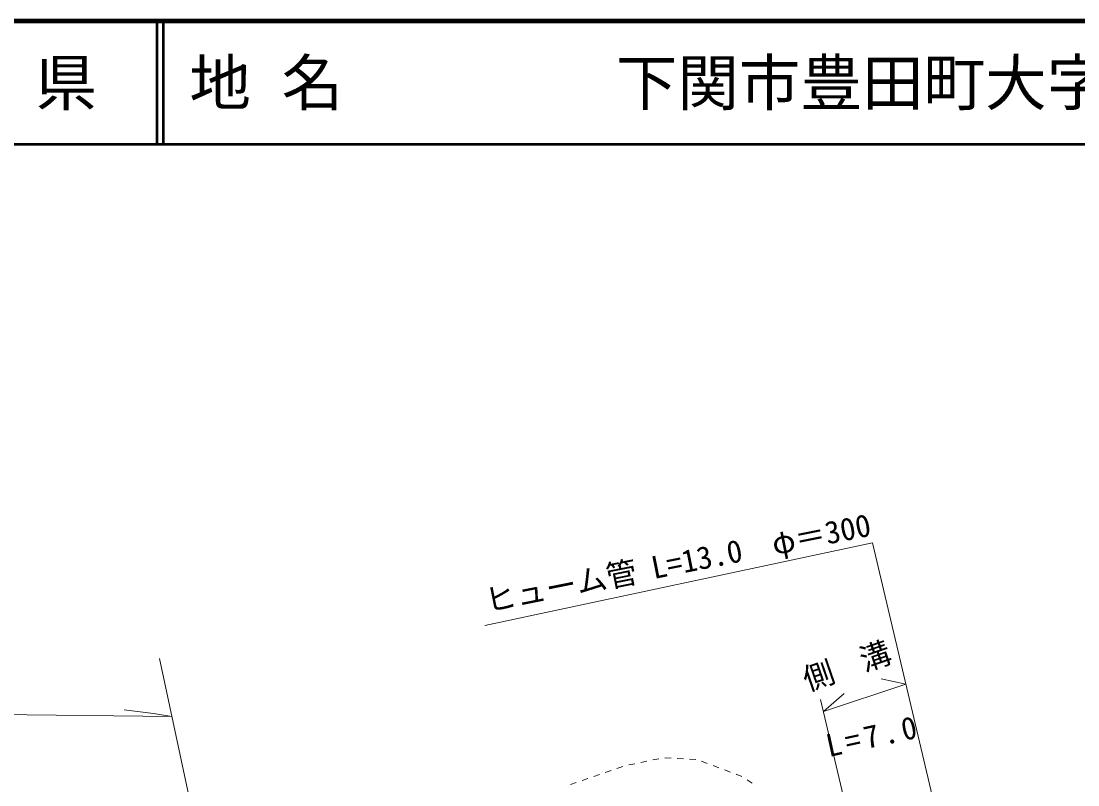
# Model space of a CAD drawing. Units: millimetres, scale not verified. Extents: x 40000 to 680000, y 20000 to 380000.
# Drawn here: x 356714 to 442558, y 317968 to 380000 of the extents above; entities that cross this region are included whole.
import ezdxf
from ezdxf.enums import TextEntityAlignment as Align

# ---------------------------------------------------------------- set-up
doc = ezdxf.new("R2010")
doc.units = ezdxf.units.MM
doc.header["$LTSCALE"] = 1000
for name, color, linetype, lineweight in [('M-BGD', 7, 'Continuous', 13), ('M-STR-HTXT', 7, 'Continuous', 13), ('M-TTL', 2, 'Continuous', 140), ('M-TTL-LINE', 7, 'Continuous', 50)]:
    doc.layers.add(name, color=color, linetype=linetype, lineweight=lineweight)
doc.layers.add('M-TTL-TXT', color=7, linetype='Continuous')
doc.styles.add('ＭＳ ゴシック', font='')
doc.styles.get('ＭＳ ゴシック').set_extended_font_data('MS Gothic')

msp = doc.modelspace()

# ---------------------------------------------------------------- linework, layer by layer
at = {"layer": 'M-BGD'}
for p, q in [((428595, 326151), (426592, 326572)), ((421884, 323914), (428595, 326151)), ((421884, 323914), (423565, 325377)), ((405589, 319469), (405117, 319305)), ((406564, 319686), (406074, 319586)), ((407544, 319887), (407054, 319787)), ((408523, 320088), (408034, 319988)), ((409514, 320132), (409015, 320160)), ((410513, 320075), (410014, 320103)), ((411511, 320018), (411012, 320046)), ((412458, 319716), (411990, 319893)), ((413393, 319363), (412925, 319540)), ((402755, 318485), (402283, 318320)), ((403700, 318813), (403228, 318649)), ((404644, 319141), (404172, 318977)), ((414329, 319010), (413861, 319186)), ((415259, 318658), (414796, 318833)), ((415264, 318655), (415259, 318658)), ((401811, 318156), (401338, 317992)), ((416103, 318112), (415683, 318383))]:
    msp.add_line(p, q, dxfattribs=at)
at = {"layer": 'M-STR-HTXT'}
for p, q in [((394390, 330904), (425887, 337636)), ((425887, 337636), (434071, 302928)), ((367957, 328228), (377868, 281806)), ((203415, 325543), (368964, 323510)), ((421650, 324906), (427222, 301303)), ((367469, 323760), (365071, 324074)), ((368964, 323510), (367469, 323760))]:
    msp.add_line(p, q, dxfattribs=at)
at = {"layer": 'M-TTL'}
msp.add_line((680000, 380000), (40000, 380000), dxfattribs=at)
at = {"layer": 'M-TTL-LINE'}
for p, q in [((367750, 380000), (367750, 370000)), ((368250, 380000), (368250, 370000)), ((40000, 370000), (680000, 370000))]:
    msp.add_line(p, q, dxfattribs=at)

# ---------------------------------------------------------------- texts
at = {"layer": 'M-STR-HTXT', "style": 'ＭＳ ゴシック'}
msp.add_text('ヒューム管 L=13.0\u3000φ＝300', height=1833, rotation=11.269, dxfattribs=at).set_placement((410360, 334569), align=Align.BOTTOM_CENTER)
at = {"layer": 'M-STR-HTXT', "char_height": 1833, "attachment_point": 8, "style": 'ＭＳ ゴシック'}
for s, insert, rotation in [('\\T1.3;側\\~溝', (424515, 326706), 19.078), ('\\T1.25;L=7.0', (426140, 321018), 12.219)]:
    msp.add_mtext(s, dxfattribs=dict(at, insert=insert, rotation=rotation))
at = {"layer": 'M-TTL-TXT', "style": 'ＭＳ ゴシック'}
msp.add_text('山\u3000口\u3000県', height=3666, dxfattribs=at).set_placement((350375, 375000), align=Align.MIDDLE_CENTER)
for s, p in [('地 名', (370380, 375000)), ('下関市豊田町大字江良', (405024, 375000))]:
    msp.add_text(s, height=3666, dxfattribs=at).set_placement(p, align=Align.MIDDLE_LEFT)

doc.saveas('drawing.dxf')
